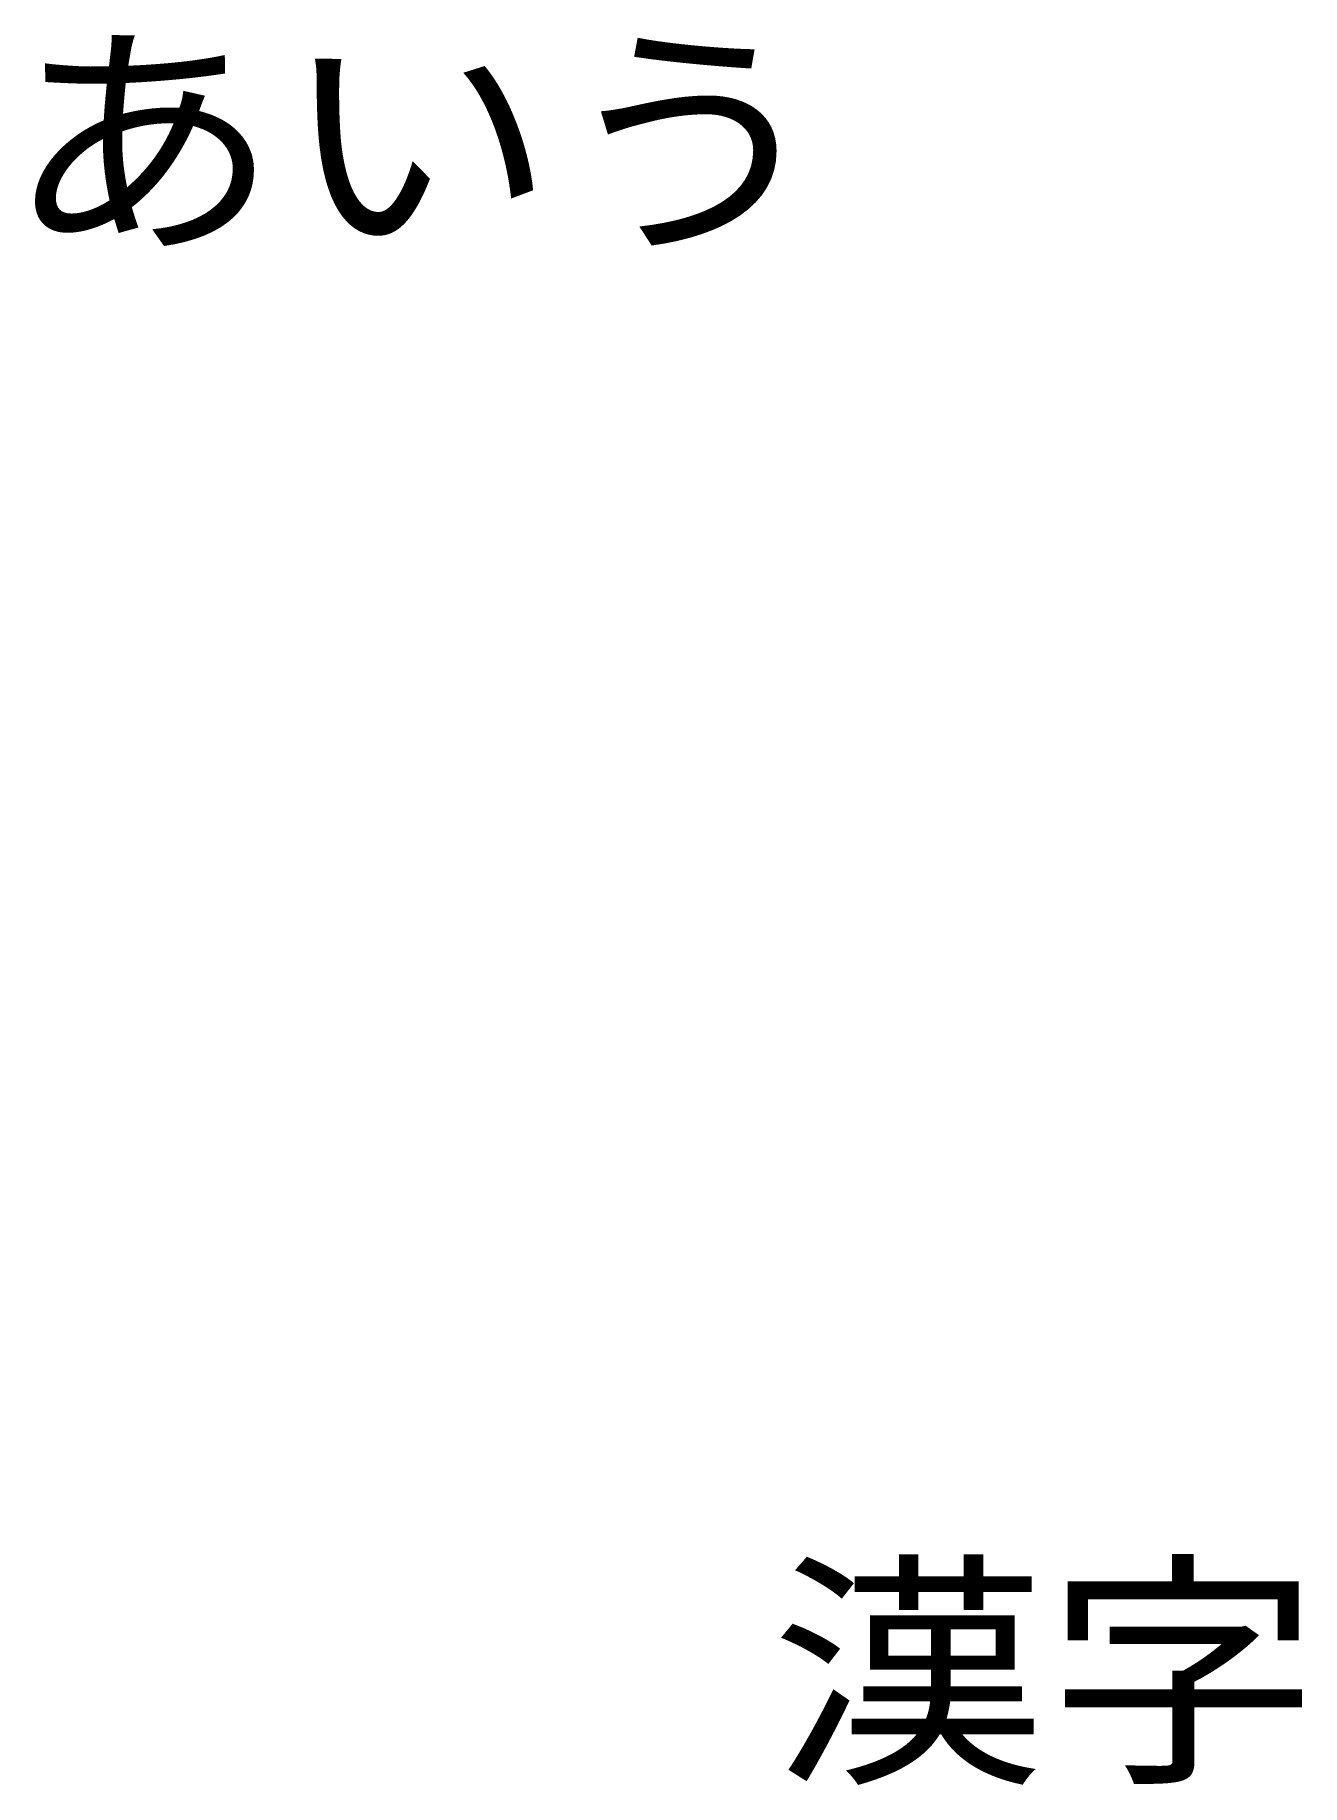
# Model space of a CAD drawing. Units: millimetres at full size, sheet at 1:100. Extents: x -9309 to -4242, y -3352 to 3647.
import ezdxf
from ezdxf.enums import TextEntityAlignment as Align

# ---------------------------------------------------------------- set-up
doc = ezdxf.new("R2010")
doc.units = ezdxf.units.MM
doc.header["$LTSCALE"] = 100
doc.layers.add('0-0', color=6, linetype='Continuous')
doc.styles.add('ＭＳ ゴシック', font='')
doc.styles.get('ＭＳ ゴシック').set_extended_font_data('MS Gothic')

msp = doc.modelspace()

# ---------------------------------------------------------------- texts
at = {"layer": '0-0', "style": 'ＭＳ ゴシック', "width": 1.1}
for s, p in [('あいう', (-9428.6, 2632.7)), ('漢字', (-6367.3, -3489.8))]:
    msp.add_text(s, height=733.1, dxfattribs=at).set_placement(p, align=Align.BOTTOM_LEFT)

doc.saveas('drawing.dxf')
